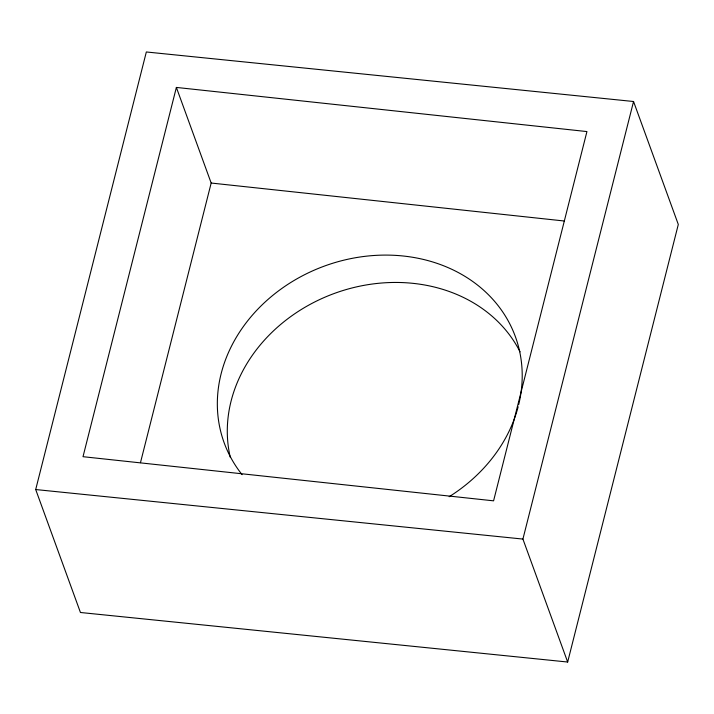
<?xml version="1.0" encoding="UTF-8"?>
<svg xmlns="http://www.w3.org/2000/svg" width="714" height="714" viewBox="0 0 714 714"><rect width="100%" height="100%" fill="white"/><g stroke="black" fill="none" stroke-linecap="round" stroke-linejoin="round"><path stroke-width="1.07" d="M35.7 489.545L146.334 51.97L633.55 101.504L678.3 224.455L567.666 662.03L80.45 612.496L35.7 489.545L522.916 539.07L567.666 662.03M176.376 87.429L83.011 456.692L493.579 500.835L586.935 131.572L176.376 87.429L211.174 183.034L140.471 462.681M522.916 539.07L633.55 101.504M211.174 183.034L564.194 220.992M242.1 474.676A154.974 131.715 -20 0 1 342.292 260.556A154.974 131.715 -20 0 1 518.685 404.642M518.15 406.766A154.974 131.715 -20 0 1 449.16 496.73M230.292 457.326A154.974 131.715 -20 0 1 334.679 293.32A154.974 131.715 -20 0 1 520.06 351.85"/></g></svg>
